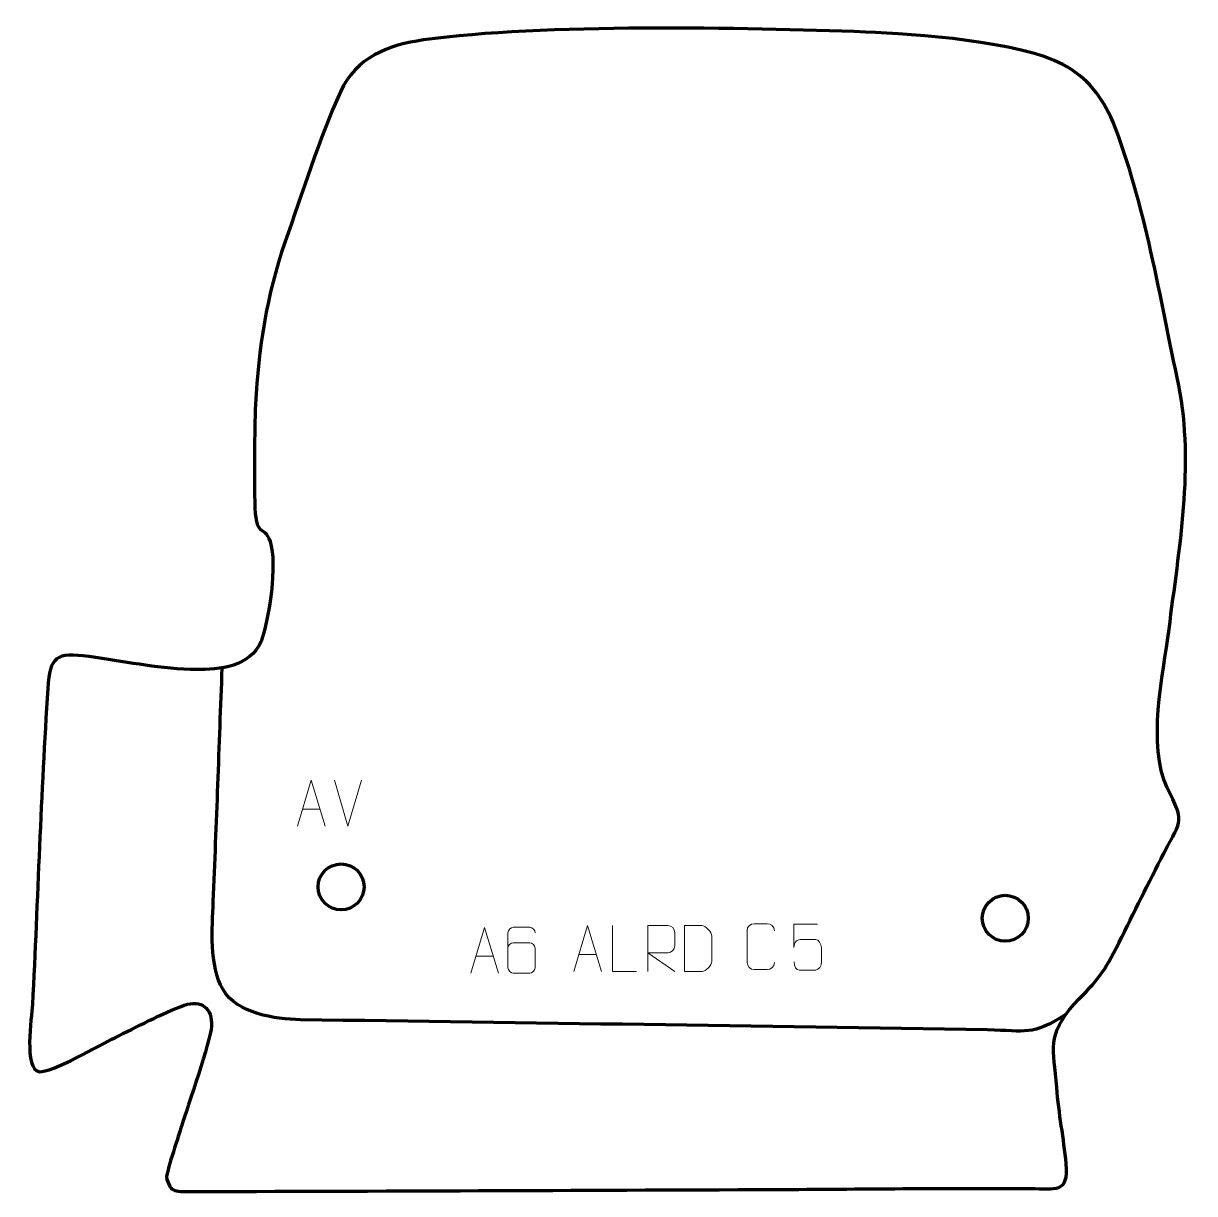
# Model space of a CAD drawing. Header units: millimetres. Extents: x 914 to 1550, y 154 to 791.
import ezdxf

# ---------------------------------------------------------------- set-up
doc = ezdxf.new("R2010")
doc.units = ezdxf.units.MM
doc.header["$MEASUREMENT"] = 0
doc.layers.add('layer 2', color=7, linetype='Continuous')
doc.layers.add('layer 3', color=7, linetype='Continuous')

msp = doc.modelspace()

# ---------------------------------------------------------------- linework, layer by layer
at = {"layer": 'layer 2', "color": 142, "lineweight": 200}
for centre in [(1086.2786, 321.2006), (1447.1707, 304.1352)]:
    msp.add_ellipse(centre, major_axis=(0, 12.5), ratio=1, dxfattribs=at)
at = {"layer": 'layer 2', "color": 142, "lineweight": 158}
msp.add_open_spline([(1480.0748, 251.798), (1461.3099, 240.0344), (1458.7765, 243.035), (1437.469, 243.4107), (1437.469, 243.4107), (1313.0651, 245.6045), (1188.5456, 247.1068), (1064.1235, 248.9937), (1064.1235, 248.9937), (1050.3778, 249.2022), (1029.6347, 252.3477), (1022.1005, 265.3653), (1022.1005, 265.3653), (1014.5739, 278.3699), (1016.1891, 298.6759), (1016.83, 313.1597), (1016.83, 313.1597), (1018.5886, 355.5374), (1020.0583, 397.9268), (1021.6898, 440.3095)], degree=3, knots=[0, 0, 0, 0, 0.16666667, 0.16666667, 0.16666667, 0.16666667, 0.33333333, 0.33333333, 0.33333333, 0.33333333, 0.5, 0.5, 0.5, 0.5, 0.66666667, 0.66666667, 0.66666667, 0.66666667, 1, 1, 1, 1], dxfattribs=at)
at = {"layer": 'layer 2', "color": 250, "lineweight": 9}
for points, knots in [([(1062.61, 354.2475), (1062.61, 354.2475), (1069.981, 379.201), (1069.981, 379.201), (1069.981, 379.201), (1069.981, 379.201), (1077.5509, 354.2475), (1077.5509, 354.2475)], [0, 0, 0, 0, 0.33333333, 0.33333333, 0.33333333, 0.33333333, 1, 1, 1, 1]), ([(1156.8191, 274.2419), (1156.8191, 274.2419), (1164.1901, 299.1954), (1164.1901, 299.1954), (1164.1901, 299.1954), (1164.1901, 299.1954), (1171.76, 274.2419), (1171.76, 274.2419)], [0, 0, 0, 0, 0.33333333, 0.33333333, 0.33333333, 0.33333333, 1, 1, 1, 1]), ([(1191.7195, 296.2593), (1191.6954, 297.5988), (1190.3392, 299.252), (1188.7673, 299.2177), (1188.7673, 299.2177), (1185.7825, 299.2174), (1182.7973, 299.2174), (1179.8119, 299.2177), (1179.8119, 299.2177), (1178.5928, 299.2326), (1176.8646, 297.795), (1176.8596, 296.2593), (1176.8596, 296.2593), (1176.8599, 289.8988), (1176.8599, 283.538), (1176.8596, 277.1773), (1176.8596, 277.1773), (1176.8643, 276.0144), (1178.5928, 274.2433), (1179.8119, 274.2189), (1179.8119, 274.2189), (1182.7973, 274.2192), (1185.7825, 274.2192), (1188.7673, 274.2189), (1188.7673, 274.2189), (1190.0454, 274.2627), (1191.7151, 275.8772), (1191.7195, 277.1773), (1191.7195, 277.1773), (1191.7195, 280.7606), (1191.7195, 284.3437), (1191.7195, 287.9264), (1191.7195, 287.9264), (1191.681, 289.4046), (1190.0983, 290.8375), (1188.7673, 290.8355), (1188.7673, 290.8355), (1185.7825, 290.8358), (1182.7973, 290.8358), (1179.8119, 290.8355), (1179.8119, 290.8355), (1178.4824, 290.8405), (1176.8394, 289.3332), (1176.8811, 287.9047)], [0, 0, 0, 0, 0.08333333, 0.08333333, 0.08333333, 0.08333333, 0.16666667, 0.16666667, 0.16666667, 0.16666667, 0.25, 0.25, 0.25, 0.25, 0.33333333, 0.33333333, 0.33333333, 0.33333333, 0.41666667, 0.41666667, 0.41666667, 0.41666667, 0.5, 0.5, 0.5, 0.5, 0.58333333, 0.58333333, 0.58333333, 0.58333333, 0.66666667, 0.66666667, 0.66666667, 0.66666667, 0.75, 0.75, 0.75, 0.75, 0.83333333, 0.83333333, 0.83333333, 0.83333333, 1, 1, 1, 1]), ([(1212.8066, 275.2253), (1212.8066, 275.2253), (1220.1776, 300.1788), (1220.1776, 300.1788), (1220.1776, 300.1788), (1220.1776, 300.1788), (1227.7475, 275.2253), (1227.7475, 275.2253)], [0, 0, 0, 0, 0.33333333, 0.33333333, 0.33333333, 0.33333333, 1, 1, 1, 1]), ([(1246.7516, 275.2252), (1246.7516, 275.2252), (1233.8025, 275.2252), (1233.8025, 275.2252), (1233.8025, 275.2252), (1233.8025, 275.2252), (1233.8025, 300.1788), (1233.8025, 300.1788)], [0, 0, 0, 0, 0.33333333, 0.33333333, 0.33333333, 0.33333333, 1, 1, 1, 1]), ([(1252.9451, 275.2253), (1252.9451, 275.2253), (1252.9451, 300.1788), (1252.9451, 300.1788), (1252.9451, 300.1788), (1256.5399, 300.1788), (1260.1354, 300.1788), (1263.7306, 300.1788), (1263.7306, 300.1788), (1266.0559, 300.1411), (1267.6132, 298.6511), (1267.6091, 296.2847), (1267.6091, 296.2847), (1267.6087, 294.2492), (1267.6087, 291.1898), (1267.6091, 289.1538), (1267.6091, 289.1538), (1267.6026, 287.2783), (1265.7903, 285.3365), (1263.7808, 285.3174), (1263.7808, 285.3174), (1263.7808, 285.3174), (1252.9451, 285.3174), (1252.9451, 285.3174), (1252.9451, 285.3174), (1252.9451, 285.3174), (1267.5998, 275.2253), (1267.5998, 275.2253)], [0, 0, 0, 0, 0.125, 0.125, 0.125, 0.125, 0.25, 0.25, 0.25, 0.25, 0.375, 0.375, 0.375, 0.375, 0.5, 0.5, 0.5, 0.5, 0.625, 0.625, 0.625, 0.625, 0.75, 0.75, 0.75, 0.75, 1, 1, 1, 1]), ([(1272.8849, 275.2534), (1275.2167, 275.2538), (1280.1669, 275.2298), (1282.4984, 275.2295), (1282.4984, 275.2295), (1284.4234, 275.1241), (1287.742, 278.6657), (1287.7308, 280.683), (1287.7308, 280.683), (1287.7304, 286.4531), (1287.7304, 288.6228), (1287.7308, 294.3921), (1287.7308, 294.3921), (1287.7265, 296.5302), (1284.352, 300.1903), (1282.1996, 300.1768), (1282.1996, 300.1768), (1279.8739, 300.1768), (1275.1496, 300.1768), (1272.8235, 300.1768), (1272.8235, 300.1768), (1272.8239, 294.4299), (1272.8852, 281.0007), (1272.8849, 275.2534)], [0, 0, 0, 0, 0.14285714, 0.14285714, 0.14285714, 0.14285714, 0.28571429, 0.28571429, 0.28571429, 0.28571429, 0.42857143, 0.42857143, 0.42857143, 0.42857143, 0.57142857, 0.57142857, 0.57142857, 0.57142857, 0.71428571, 0.71428571, 0.71428571, 0.71428571, 1, 1, 1, 1]), ([(1321.7126, 280.0596), (1321.5728, 277.7362), (1319.8956, 276.2566), (1317.7479, 276.2458), (1317.7479, 276.2458), (1315.416, 276.2462), (1313.0841, 276.2462), (1310.7526, 276.2458), (1310.7526, 276.2458), (1308.8276, 276.1404), (1306.8555, 278.0249), (1306.8667, 280.0422), (1306.8667, 280.0422), (1306.8671, 285.8123), (1306.8671, 291.582), (1306.8667, 297.3513), (1306.8667, 297.3513), (1306.8709, 299.4894), (1308.6176, 301.2086), (1310.77, 301.1951), (1310.77, 301.1951), (1313.0957, 301.1951), (1315.4218, 301.1951), (1317.7479, 301.1951), (1317.7479, 301.1951), (1319.6945, 301.2306), (1321.6859, 299.7391), (1321.7126, 297.3015)], [0, 0, 0, 0, 0.125, 0.125, 0.125, 0.125, 0.25, 0.25, 0.25, 0.25, 0.375, 0.375, 0.375, 0.375, 0.5, 0.5, 0.5, 0.5, 0.625, 0.625, 0.625, 0.625, 0.75, 0.75, 0.75, 0.75, 1, 1, 1, 1]), ([(1345.2142, 300.8495), (1345.2142, 300.8495), (1332.3625, 300.8495), (1332.3625, 300.8495), (1332.3625, 300.8495), (1332.3628, 296.6189), (1332.3628, 292.388), (1332.3625, 288.1568), (1332.3625, 288.1568), (1332.3622, 291.4669), (1333.9932, 292.5387), (1336.8052, 292.5992), (1336.8052, 292.5992), (1339.2448, 292.5995), (1341.6843, 292.5995), (1344.1235, 292.5992), (1344.1235, 292.5992), (1345.7733, 292.606), (1347.2482, 290.2255), (1347.2767, 288.1568), (1347.2767, 288.1568), (1347.2764, 285.5695), (1347.2764, 282.9819), (1347.2767, 280.3942), (1347.2767, 280.3942), (1347.3229, 278.4348), (1345.8235, 275.9985), (1344.1976, 275.94), (1344.1976, 275.94), (1342.2411, 275.9403), (1337.3461, 275.9403), (1335.3891, 275.94), (1335.3891, 275.94), (1333.5436, 275.9312), (1332.4365, 277.896), (1332.4157, 280.4471)], [0, 0, 0, 0, 0.1, 0.1, 0.1, 0.1, 0.2, 0.2, 0.2, 0.2, 0.3, 0.3, 0.3, 0.3, 0.4, 0.4, 0.4, 0.4, 0.5, 0.5, 0.5, 0.5, 0.6, 0.6, 0.6, 0.6, 0.7, 0.7, 0.7, 0.7, 0.8, 0.8, 0.8, 0.8, 1, 1, 1, 1])]:
    msp.add_open_spline(points, degree=3, knots=knots, dxfattribs=at)
for points in [[(1089.9695, 354.2402), (1089.9695, 354.2402), (1082.6477, 379.1938), (1082.6477, 379.1938)], [(1097.2914, 379.1938), (1097.2914, 379.1938), (1089.9696, 354.2402), (1089.9696, 354.2402)], [(1065.3326, 363.4969), (1065.3326, 363.4969), (1074.8283, 363.4969), (1074.8283, 363.4969)], [(1159.5417, 283.4913), (1159.5417, 283.4913), (1169.0374, 283.4913), (1169.0374, 283.4913)], [(1215.5292, 284.4747), (1215.5292, 284.4747), (1225.0249, 284.4747), (1225.0249, 284.4747)]]:
    msp.add_open_spline(points, degree=3, dxfattribs=at)
at = {"layer": 'layer 3', "color": 242, "lineweight": 158}
msp.add_open_spline([(1042.7961, 454.6229), (1047.2024, 466.9029), (1051.7048, 496.6645), (1047.652, 508.8806), (1047.652, 508.8806), (1044.3068, 518.9638), (1039.5771, 509.6159), (1039.3207, 530.7028), (1039.3207, 530.7028), (1039.1654, 547.8077), (1039.0403, 566.645), (1039.737, 583.6663), (1039.737, 583.6663), (1041.3958, 613.374), (1045.7906, 643.3326), (1055.7392, 671.4492), (1055.7392, 671.4492), (1065.1418, 698.1809), (1074.2455, 727.7114), (1085.8966, 753.3564), (1085.8966, 753.3564), (1094.3623, 771.9902), (1111.9295, 778.8846), (1130.9971, 781.5328), (1130.9971, 781.5328), (1195.8959, 790.5465), (1305.4842, 788.3124), (1371.1813, 785.8615), (1371.1813, 785.8615), (1398.3858, 784.8465), (1455.2714, 780.6145), (1478.4486, 768.2533), (1478.4486, 768.2533), (1491.805, 761.1299), (1499.5585, 750.9035), (1505.599, 737.2444), (1505.599, 737.2444), (1523.2494, 692.1035), (1531.2922, 641.0565), (1541.4874, 593.6458), (1541.4874, 593.6458), (1550.0375, 549.8202), (1541.6108, 505.0303), (1536.169, 461.2116), (1536.169, 461.2116), (1532.8465, 436.0786), (1524.2031, 398.4978), (1535.2247, 375.0128), (1535.2247, 375.0128), (1544.2665, 355.9715), (1543.7085, 359.1464), (1533.4154, 339.5305), (1533.4154, 339.5305), (1525.0103, 323.4733), (1517.1041, 307.216), (1509.0291, 290.9962), (1509.0291, 290.9962), (1500.1866, 273.8686), (1498.2359, 271.3779), (1484.7729, 257.619), (1484.7729, 257.619), (1469.5038, 240.2794), (1473.5377, 233.6345), (1475.1242, 212.1312), (1475.1242, 212.1312), (1476.231, 197.9791), (1478.9765, 184.4724), (1480.2854, 170.7047), (1480.2854, 170.7047), (1481.8279, 154.4796), (1474.3935, 157.1436), (1460.9705, 157.2304), (1460.9705, 157.2304), (1414.7166, 157.5296), (1368.2928, 156.8974), (1322.0093, 156.7234), (1322.0093, 156.7234), (1214.6651, 156.305), (1107.306, 155.8255), (999.962, 155.5719), (999.962, 155.5719), (999.2344, 155.5719), (996.7209, 155.7703), (995.861, 156.1672), (995.861, 156.1672), (995.0011, 156.5641), (994.0751, 156.6964), (993.2152, 158.4162), (993.2152, 158.4162), (992.3553, 160.136), (991.4953, 161.2605), (991.4292, 163.7079), (991.4292, 163.7079), (991.9102, 167.9688), (998.0549, 186.33), (999.5734, 191.2003), (999.5734, 191.2003), (1002.8054, 201.5068), (1015.4134, 237.5384), (1015.8145, 245.4583), (1015.8145, 245.4583), (1016.3063, 255.1699), (1010.39, 260.1781), (1001.0488, 256.8334), (1001.0488, 256.8334), (989.0681, 252.5437), (974.9177, 244.8981), (963.2256, 239.2055), (963.2256, 239.2055), (956.0403, 235.5438), (928.3269, 219.8832), (922.3162, 220.7249), (922.3162, 220.7249), (913.6395, 221.9399), (918.1616, 250.3109), (918.5237, 257.1526), (918.5237, 257.1526), (921.4646, 314.4432), (923.0537, 371.849), (926.8904, 429.0917), (926.8904, 429.0917), (928.0586, 446.5217), (931.1771, 448.7601), (949.3584, 446.363), (949.3584, 446.363), (968.2566, 443.8713), (984.8691, 440.0225), (1004.3354, 439.4297), (1004.3354, 439.4297), (1004.3354, 439.4297), (1007.2146, 439.342), (1007.2146, 439.342), (1007.2146, 439.342), (1020.487, 439.2227), (1036.7954, 440.8743), (1042.7961, 454.6229)], degree=3, knots=[0, 0, 0, 0, 0.02857143, 0.02857143, 0.02857143, 0.02857143, 0.05714286, 0.05714286, 0.05714286, 0.05714286, 0.08571429, 0.08571429, 0.08571429, 0.08571429, 0.11428571, 0.11428571, 0.11428571, 0.11428571, 0.14285714, 0.14285714, 0.14285714, 0.14285714, 0.17142857, 0.17142857, 0.17142857, 0.17142857, 0.2, 0.2, 0.2, 0.2, 0.22857143, 0.22857143, 0.22857143, 0.22857143, 0.25714286, 0.25714286, 0.25714286, 0.25714286, 0.28571429, 0.28571429, 0.28571429, 0.28571429, 0.31428571, 0.31428571, 0.31428571, 0.31428571, 0.34285714, 0.34285714, 0.34285714, 0.34285714, 0.37142857, 0.37142857, 0.37142857, 0.37142857, 0.4, 0.4, 0.4, 0.4, 0.42857143, 0.42857143, 0.42857143, 0.42857143, 0.45714286, 0.45714286, 0.45714286, 0.45714286, 0.48571429, 0.48571429, 0.48571429, 0.48571429, 0.51428571, 0.51428571, 0.51428571, 0.51428571, 0.54285714, 0.54285714, 0.54285714, 0.54285714, 0.57142857, 0.57142857, 0.57142857, 0.57142857, 0.6, 0.6, 0.6, 0.6, 0.62857143, 0.62857143, 0.62857143, 0.62857143, 0.65714286, 0.65714286, 0.65714286, 0.65714286, 0.68571429, 0.68571429, 0.68571429, 0.68571429, 0.71428571, 0.71428571, 0.71428571, 0.71428571, 0.74285714, 0.74285714, 0.74285714, 0.74285714, 0.77142857, 0.77142857, 0.77142857, 0.77142857, 0.8, 0.8, 0.8, 0.8, 0.82857143, 0.82857143, 0.82857143, 0.82857143, 0.85714286, 0.85714286, 0.85714286, 0.85714286, 0.88571429, 0.88571429, 0.88571429, 0.88571429, 0.91428571, 0.91428571, 0.91428571, 0.91428571, 0.94285714, 0.94285714, 0.94285714, 0.94285714, 1, 1, 1, 1], dxfattribs=at)

doc.saveas('drawing.dxf')
